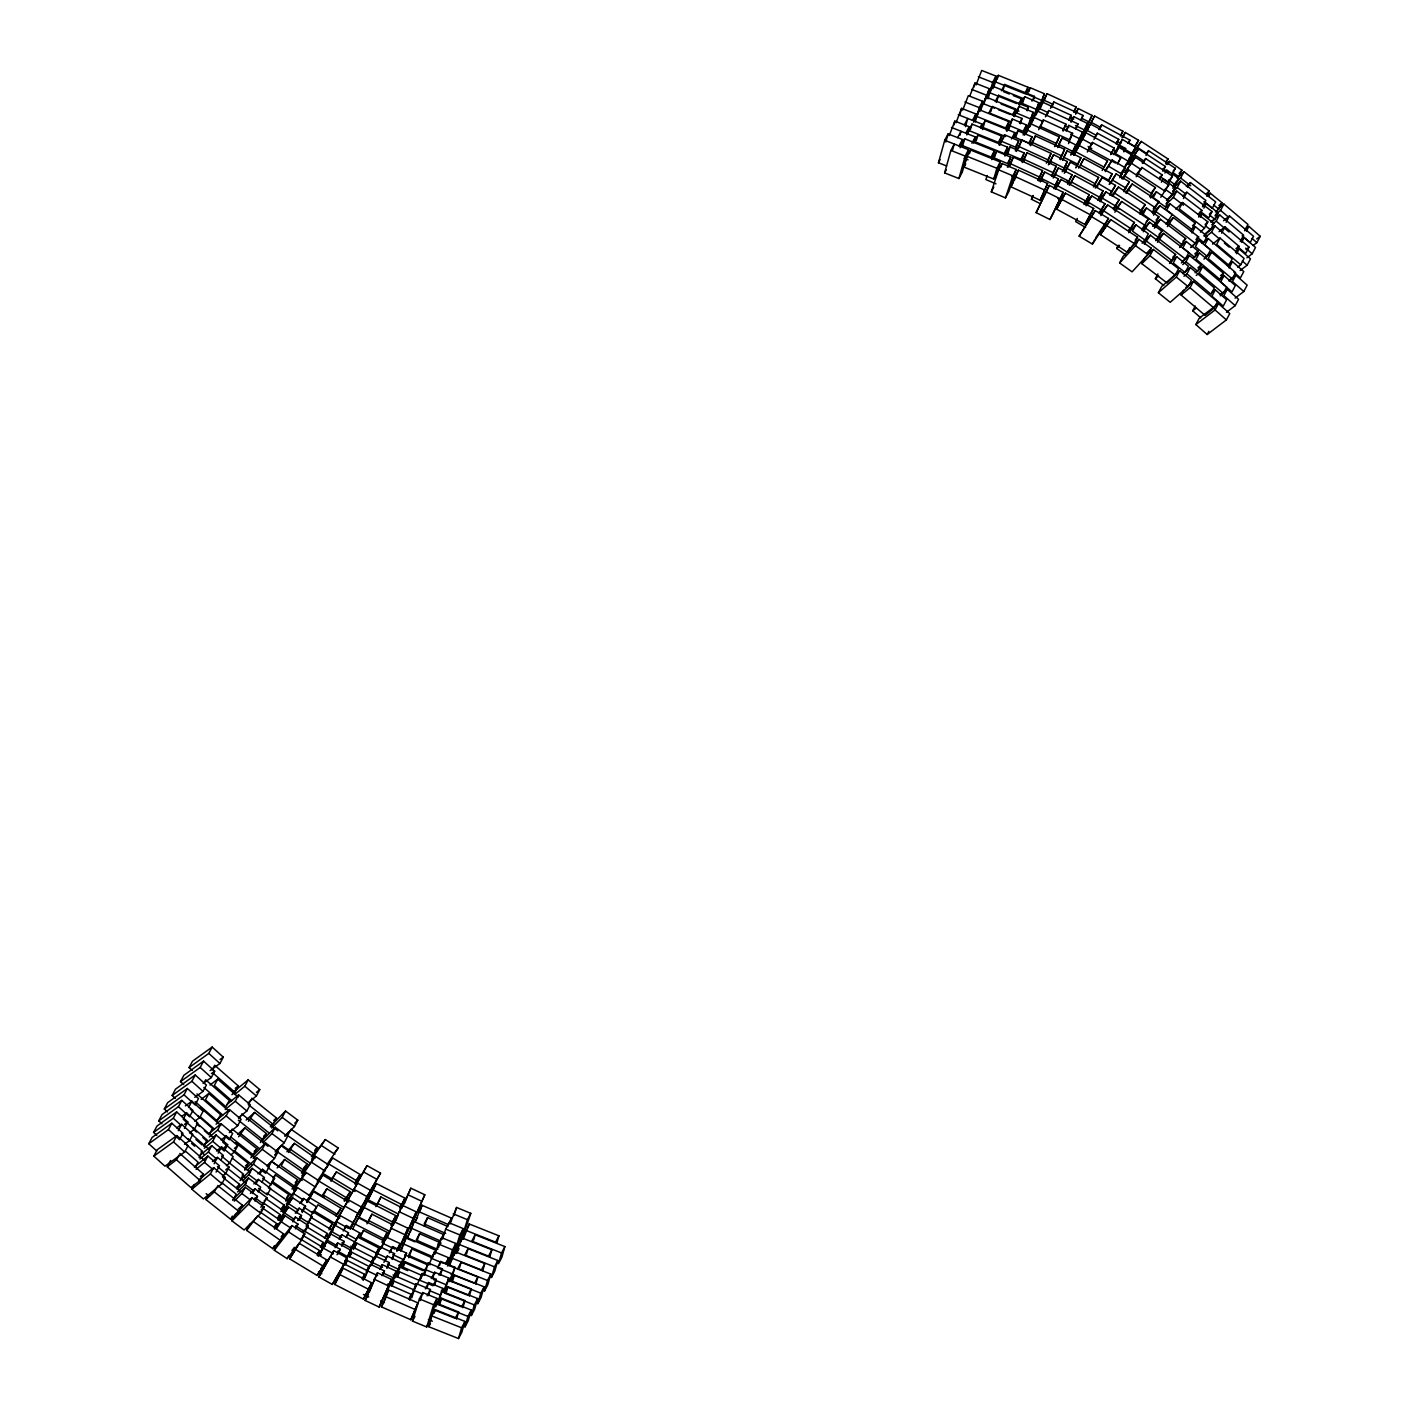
<?xml version="1.0" encoding="UTF-8"?>
<svg xmlns="http://www.w3.org/2000/svg" width="1409" height="1409" viewBox="0 0 1409 1409"><rect width="100%" height="100%" fill="white"/><g stroke="black" fill="none" stroke-linecap="round" stroke-linejoin="round"><path stroke-width="1.5" d="M946.637 165.963L938.464 162.757L944.734 140.266L948.098 133.925L963.774 140.037M945.809 142.098L948.098 133.925M949.208 135.651L954.844 121.121L970.519 127.25M953.717 125.207L954.844 121.121M955.954 122.865L961.59 108.352L975.891 113.97L973.601 122.16M959.881 114.481L961.59 108.352M944.734 140.266L968.547 149.706L962.277 172.197L958.913 178.538L944.611 172.902L950.899 150.428L954.245 144.088L952.537 150.217M962.682 110.166L968.318 95.653L982.619 101.289L979.766 111.505M969.938 95.513L975.01 83.043L989.312 88.679L986.459 98.894M959.864 135.37L961.008 131.284L957.644 137.624M973.866 87.129L975.01 83.043M976.067 84.98L981.703 70.45L996.004 76.086L993.151 86.301M965.464 126.669L967.754 118.497L964.39 124.837M960.11 147.734L962.4 139.561L959.036 145.902M966.856 134.929L969.145 126.757L965.781 133.098M958.913 178.538L965.183 156.064L968.547 149.706M975.257 121.931L979.255 107.63L982.619 101.289M983.658 103.192L989.312 88.679M973.584 143.049L975.292 136.92L951.48 127.479M988.079 98.771L992.64 82.426L996.004 76.086M980.911 128.201L982.038 124.115L958.243 114.693M428.759 1326.714L431.841 1315.953L435.205 1309.595L464.952 1321.431L461.87 1332.209L458.506 1338.55L428.759 1326.714L430.45 1323.544M434.183 1313.188L435.205 1309.595M449.647 1265.247L455.072 1251.72L484.819 1263.556L482.759 1270.742M440.013 1303.624L441.545 1298.235L471.293 1310.071L468.211 1320.832L464.864 1327.19L467.929 1316.429L471.293 1310.071M454.033 1255.313L455.072 1251.72M456.164 1253.253L462.099 1237.947L491.847 1249.783L489.786 1256.951M446.389 1292.123L447.921 1286.734L477.669 1298.57L474.604 1309.331L471.24 1315.689L474.322 1304.928L477.669 1298.57M461.078 1241.54L462.099 1237.947M463.262 1239.286L469.179 1223.963L498.927 1235.799L496.884 1242.985M452.324 1282.155L454.385 1274.986L484.132 1286.822L481.05 1297.583L477.686 1303.924L480.768 1293.163L484.132 1286.822M468.158 1227.556L469.179 1223.963M459.563 1267.677L461.095 1262.288L490.843 1274.123L487.778 1284.885L484.414 1291.243L487.496 1280.482L490.843 1274.123M466.555 1254.028L468.087 1248.656L497.835 1260.491L494.753 1271.253L491.406 1277.593L494.471 1266.832L497.835 1260.491M473.618 1240.149L475.15 1234.76L504.898 1246.595L501.833 1257.356L498.469 1263.714L501.534 1252.953L504.898 1246.595M456.551 1319.159L458.594 1311.973L434.8 1302.515M462.909 1307.728L464.952 1300.56L441.158 1291.084M469.32 1296.121L471.363 1288.953L447.569 1279.478M458.506 1338.55L461.588 1327.789L464.952 1321.431M475.819 1284.198L477.862 1277.03L448.115 1265.194M962.594 145.955L964.689 138.786L994.402 150.728L991.795 159.675M967.596 134.014L971.999 124.098L1001.711 136.039L999.104 144.986M970.431 129.469L971.999 124.098M974.288 121.421L979.22 109.708L1008.932 121.65L1006.308 130.597M977.652 115.08L979.22 109.708M964.02 167.107L967.173 156.364L970.537 150.023L1000.249 161.965L997.096 172.691L993.75 179.049L964.02 167.107L965.711 163.92M980.488 110.518L985.93 97.01L1015.66 108.951L1013.564 116.102M969.48 153.599L970.537 150.023M983.834 104.16L985.93 97.01M987.233 97.732L992.165 86.002L1021.877 97.943L1019.781 105.111M990.597 91.374L992.165 86.002M976.296 140.601L977.864 135.246L1007.576 147.188L1004.969 156.135M992.834 88.82L998.294 75.311L1028.024 87.252L1025.928 94.421M997.255 78.904L998.294 75.311M982.513 129.61L985.138 120.663L1014.85 132.605L1013.282 137.976M990.721 111.875L992.288 106.503L1022.001 118.444L1020.433 123.816M996.48 102.434L998.576 95.284L1028.288 107.225L1027.249 110.8M1003.173 89.824L1004.74 84.452L1034.47 96.393L1033.413 99.986M993.75 179.049L996.885 168.305L1000.249 161.965M409.72 1300.084L416.236 1283.634L430.45 1289.517L428.565 1295.575M411.815 1297.777L416.236 1283.634M417.522 1283.898L422.154 1273.507L436.367 1279.39L434.483 1285.448M420.252 1279.566L422.154 1273.507M422.929 1275.392L428.195 1262.992L442.408 1268.875L440.524 1274.934M424.408 1275.11L428.195 1262.992M429.164 1264.26L434.43 1251.861L448.643 1257.744L446.741 1263.803M412.467 1321.096L419.406 1298.887L422.77 1292.546L437.001 1298.429L430.044 1320.638L426.68 1326.979L412.467 1321.096L414.986 1316.341M432.528 1257.92L434.43 1251.861M420.252 1300.63L422.77 1292.546M435.117 1254.045L438.269 1243.953L443.518 1234.46L414.105 1221.585L406.99 1238.423L414.845 1241.857M438.481 1247.705L441.633 1237.613L455.847 1243.478L448.907 1265.687M426.768 1288.583L428.653 1282.525L442.884 1288.407L437.829 1304.558M442.514 1239.18L445.667 1229.088L451.532 1218.169L422.101 1205.294L415.003 1222.131L417.522 1217.358M447.78 1226.763L449.031 1222.73L463.262 1228.613L454.631 1253.992M432.739 1278.298L434.624 1272.239L448.855 1278.104L444.434 1292.247M450.035 1223.91L456.569 1207.46L470.782 1213.343L462.152 1238.722M454.033 1215.544L456.569 1207.46M439.502 1265.476L440.753 1261.442L454.984 1267.307L450.563 1281.433M426.68 1326.979L433.637 1304.769L437.001 1298.429M447.446 1265.986L452.5 1249.836L455.847 1243.478M435.733 1306.865L442.884 1288.407M453.575 1255.137L459.898 1234.953L463.262 1228.613M442.972 1292.529L448.855 1278.104M460.479 1241.893L467.418 1219.683L470.782 1213.343M449.101 1281.732L454.984 1267.307M987.216 175.544L985.877 179.559L995.987 183.857M994.578 157.174L996.586 151.168L1010.764 157.192L1007.417 167.213M999.844 145.145L1004.547 134.788L1018.725 140.812L1015.378 150.833M1003.208 138.786L1004.547 134.788M1006.942 131.319L1012.314 118.972L1026.492 124.996L1023.145 135M1008.967 128.976L1012.314 118.972M1014.339 116.63L1019.024 106.274L1033.202 112.297L1025.84 134.331M1017.016 112.28L1019.024 106.274M991.302 191.853L998.664 169.82L1002.028 163.479L1016.206 169.503L1008.844 191.536L1005.48 197.876L991.302 191.853L993.821 187.098M1000.689 167.477L1002.028 163.479M1022.705 102.716L1024.713 96.71L1038.891 102.734L1034.206 116.753M1007.365 154.955L1010.024 146.941L1024.202 152.965L1021.525 160.978M1028.852 91.708L1030.19 87.693L1044.368 93.716L1039.683 107.736M1015.907 136.814L1017.914 130.808L1032.075 136.832L1029.398 144.828M1024.484 134.665L1033.202 112.297M1005.48 197.876L1012.842 175.843L1016.206 169.503M1029.503 127.109L1038.891 102.734M1014.163 179.348L1015.502 175.35M1036.989 112.086L1044.368 93.716M400.438 1250.664L406.285 1237.331L435.698 1250.206L432.352 1256.564L402.921 1243.689M381.399 1306.865L388.514 1290.028L417.927 1302.902L410.812 1319.74L381.399 1306.865L383.917 1302.11M403.168 1246.067L406.285 1237.331M384.763 1300.525L388.514 1290.028M410.354 1232.065L414.105 1221.585M392.019 1286.329L393.886 1281.08L413.506 1289.675M420.234 1210.525L422.101 1205.294M397.532 1276.994L399.416 1271.763L419.019 1280.341M403.309 1266.955L405.176 1261.724L424.796 1270.302M408.786 1257.761L411.904 1249.026L431.524 1257.603M417.082 1240.66L419.583 1233.668L441.14 1243.108M424.373 1226.341L427.508 1217.605L447.111 1226.2M409.315 1299.574L411.199 1294.343L387.669 1284.039M410.812 1319.74L417.927 1302.902M438.903 1244.306L440.154 1240.818L410.741 1227.944M442.267 1237.965L443.518 1234.46M449.647 1223.417L451.532 1218.169M1008.615 166.931L1013.335 157.139L1042.554 170.542L1038.451 180.88M1009.918 165.751L1013.335 157.139M1016.417 151.468L1021.824 139.949L1051.044 153.37L1047.644 161.982M1018.425 148.561L1021.824 139.949M1024.642 134.982L1030.049 123.464L1059.269 136.884L1055.869 145.479M1025.963 133.802L1030.049 123.464M1030.014 125.736L1036.777 110.765L1065.997 124.186L1063.267 131.072M1032.691 121.104L1036.777 110.765M1035.914 115.115L1041.991 101.871L1071.21 115.291L1069.167 120.452M1038.592 110.483L1041.991 101.871M1040.177 108.616L1046.94 93.663L1076.159 107.066L1074.116 112.244M1044.21 100.55L1046.94 93.663M1010.94 186.816L1018.39 170.137L1047.609 183.54L1040.141 200.219L1010.94 186.816L1013.458 182.043M1014.304 180.458L1018.39 170.137M1022.229 162.563L1026.95 152.771L1056.169 166.192L1052.083 176.512M1024.22 159.657L1026.95 152.771M1030.613 145.691L1035.333 135.898L1064.552 149.301L1060.466 159.64M1032.603 142.785L1035.333 135.898M1038.644 129.681L1043.364 119.888L1072.584 133.309L1068.498 143.63M1039.965 128.501L1043.364 119.888M1046.728 115.661L1048.772 110.501L1077.991 123.904L1075.948 129.082M1051.801 107.172L1053.844 101.994L1083.063 115.415L1081.002 120.575M1037.817 180.334L1042.554 170.542M1046.323 163.162L1051.044 153.37M1054.548 146.659L1059.269 136.884M1040.141 200.219L1047.609 183.54M1051.449 175.984L1056.169 166.192M1059.832 159.094L1064.552 149.301M363.099 1280.394L370.514 1264.349L384.481 1270.936L382.861 1274.81M364.843 1277.928L370.514 1264.349M370.426 1266.268L375.41 1256.053L389.377 1262.623L386.929 1268.435M372.152 1263.803L375.41 1256.053M374.776 1259.223L380.571 1247.071L394.538 1253.64L392.107 1259.47M377.33 1254.82L380.571 1247.071M380.377 1249.202L386.172 1237.032L400.138 1243.619L396.898 1251.368M382.121 1246.736L386.172 1237.032M385.784 1239.656L394.009 1221.673L407.976 1228.261L399.064 1249.589M387.528 1237.19L394.009 1221.673M393.252 1225.196L402.287 1205.259L416.254 1211.846L403.978 1239.533L416.254 1211.846M395.806 1220.775L398.236 1214.963M399.857 1211.088L402.287 1205.259M401.812 1208.112L410.847 1188.192L424.813 1194.762L412.52 1222.448L424.813 1194.762M404.365 1203.709L410.847 1188.192M365.142 1300.454L377.436 1272.785L391.403 1279.354L379.109 1307.041L365.142 1300.454L368.506 1294.114M369.317 1292.176L377.436 1272.785M380.624 1268.523L382.244 1264.648L396.211 1271.217L390.54 1284.797M385.626 1259.928L387.264 1256.053L401.213 1262.623L394.731 1278.139M390.187 1252.407L392.618 1246.595L406.585 1253.165L400.913 1266.744M398.131 1250.118L407.976 1228.261M379.109 1307.041L391.403 1279.354M386.365 1293.092L396.211 1271.217M391.367 1284.497L401.213 1262.623M395.929 1276.977L406.585 1253.165M1040.071 203.565L1031.423 199.25L1033.22 195.464M1040.159 181.514L1044.633 172.021L1058.441 178.908L1053.985 188.401M1040.335 181.92L1042.114 178.133M1048.384 164.835L1053.527 154.691L1067.353 161.577L1062.879 171.07M1049.053 164.184L1053.527 154.691M1057.631 147.558L1062.087 138.064L1075.912 144.968L1071.456 154.462M1066.137 131.072L1068.815 125.366L1082.64 132.27L1072.813 153.158M1071.016 122.301L1073.693 116.595L1087.519 123.499L1074.327 150.745L1087.519 123.499M1075.543 114.235L1078.237 108.546L1092.063 115.432L1078.871 142.679L1092.063 115.432M1036.143 212.636L1049.335 185.407L1063.161 192.293L1053.316 213.182L1049.969 219.54L1036.143 212.636L1049.335 185.407M1053.175 178.027L1058.318 167.882L1072.143 174.786L1067.67 184.28M1053.844 177.375L1058.318 167.882M1062.615 160.362L1067.089 150.851L1080.914 157.755L1076.441 167.248M1056.838 183.117L1054.161 188.824L1057.525 182.483M1062.21 171.722L1067.353 161.577M1070.77 155.113L1075.912 144.968M1072.126 153.81L1082.64 132.27M1049.969 219.54L1063.161 192.293M1062.527 194.424L1058.952 202.033L1062.316 195.675M1075.754 167.9L1080.914 157.755M352.655 1229.053L358.485 1217.746L387.14 1232.399L382.226 1242.333M368.489 1222.149L358.943 1217.27L367.221 1200.996L395.876 1215.65L390.962 1225.583M367.221 1200.996L358.943 1217.27M377.594 1204.66L368.031 1199.781L376.309 1183.49L404.964 1198.161L400.05 1208.094M376.309 1183.49L368.031 1199.781M334.761 1284.462L343.039 1268.17L371.694 1282.842L366.78 1292.775L363.416 1299.116L334.761 1284.462L343.039 1268.17M345.663 1263.785L347.301 1260.474L368.313 1271.217M350.154 1255.578L351.792 1252.266L372.804 1263.01M354.311 1248.075L356.759 1243.108L377.788 1253.851M360.211 1237.032L363.487 1230.409L384.498 1241.153M366.956 1223.84L371.958 1214.171L392.97 1224.932M375.904 1206.65L380.906 1196.998L401.917 1207.742M376.802 1205.276L380.906 1196.998M362.994 1277.646L364.632 1274.335L343.62 1263.574M366.534 1271.394L368.982 1266.427L347.97 1255.683M366.234 1272.415L367.872 1269.104M372.064 1261.108L373.702 1257.797L350.771 1246.067M375.692 1254.644L378.968 1248.022L357.956 1237.261M382.138 1242.069L387.14 1232.399M399.962 1207.812L404.964 1198.161M363.416 1299.116L371.694 1282.842M167.477 1111.895L164.307 1109.006L167.653 1102.666L187.362 1088.488L198.493 1098.562L195.129 1104.92L183.998 1094.828L187.362 1088.488M161.912 1123.766L158.724 1120.877L162.088 1114.537L181.779 1100.341L192.927 1110.433L189.563 1116.791L178.415 1106.699L181.779 1100.341M175.35 1098.368L172.162 1095.48L175.526 1089.139L195.235 1074.961L206.366 1085.053L203.002 1091.394L194.794 1097.312M156.786 1135.302L153.599 1132.413L156.963 1126.073L176.653 1111.895L187.802 1121.987L184.438 1128.327M183.681 1084.525L180.493 1081.636L183.857 1075.296L203.548 1061.118L214.679 1071.192L211.315 1077.55L203.107 1083.451M156.734 1150.959L148.773 1143.756L152.137 1137.415L171.828 1123.22L182.959 1133.312L179.595 1139.67L168.464 1129.578L171.828 1123.22M192.276 1070.47L189.105 1067.582L192.469 1061.241L212.16 1047.063L223.291 1057.137L219.927 1063.496L210.082 1070.576M172.162 1095.48L191.871 1081.302L195.235 1074.961M153.599 1132.413L173.307 1118.235L176.653 1111.895M180.493 1081.636L200.184 1067.458L203.548 1061.118M153.828 1156.12L157.192 1149.762L176.882 1135.584L188.013 1145.676L184.667 1152.016L164.959 1166.194L153.828 1156.12L173.518 1141.924L176.882 1135.584M189.105 1067.582L208.796 1053.404L212.16 1047.063M188.559 1107.527L191.923 1101.186L203.072 1111.278L199.708 1117.619L194.777 1121.177M194.372 1129.313L197.736 1122.973L186.604 1112.881L183.24 1119.222L194.372 1129.313L189.458 1132.854M178.291 1130.652L181.638 1124.294L192.786 1134.386L189.422 1140.744L184.491 1144.284M203.97 1082.922L205.644 1079.752L229.28 1100.447L225.916 1106.787L203.865 1087.466M212.178 1070.03L214.696 1065.257L238.332 1085.952L234.986 1092.31L231.904 1094.652M179.806 1153.46L203.442 1174.155L200.078 1180.513L190.884 1187.54L167.248 1166.846L170.612 1160.488M229.28 1111.454L208.796 1093.525L205.432 1099.865L222.763 1115.047M238.191 1097.083L217.708 1079.153L214.344 1085.494L231.675 1100.676M167.248 1166.846L176.442 1159.801L178.961 1155.045M203.777 1146.38L207.141 1140.04L192.945 1127.623M199.039 1157.564L202.385 1151.223L188.207 1138.807M195.481 1166.881L198.017 1162.126L185.407 1151.083M217.69 1130.036L221.054 1123.678L232.644 1133.417L229.297 1139.758L217.69 1130.036L209.289 1136.957M212.689 1141.308L216.053 1134.967L227.659 1144.689L224.295 1151.047L212.689 1141.308L204.287 1148.229M216.053 1124.223L226.127 1115.91L229.491 1109.57L241.098 1119.31L237.734 1125.65L229.332 1132.572M199.955 1158.955L208.373 1152.034L211.72 1145.676L223.326 1155.415L220.808 1160.171M225.158 1109.552L235.25 1101.239L238.614 1094.899L250.221 1104.638L246.857 1110.979L238.456 1117.901M196.08 1169.311L204.481 1162.39L207.845 1156.049L219.434 1165.771L216.088 1172.129M234.722 1094.529L244.814 1086.216L248.16 1079.875L259.767 1089.597L256.403 1095.955L248.002 1102.877M198.581 1180.108L213.71 1167.656L225.299 1177.378L221.935 1183.736L203.442 1198.953L191.853 1189.231L194.372 1184.458M234.422 1151.963L237.786 1145.623L226.18 1135.883L222.833 1142.241L234.422 1151.963L231.058 1154.746M218.201 1153.214L221.548 1146.873L233.154 1156.595L229.79 1162.936L226.426 1165.719M230.53 1132.272L232.203 1129.102L257.019 1148.828L250.82 1157.722M214.115 1163.728L217.479 1157.388L229.086 1167.11L225.722 1173.45L222.358 1176.233M239.178 1118.658L240.869 1115.488M191.853 1189.231L210.346 1173.996L213.71 1167.656M250.855 1099.83L248.336 1104.603L273.135 1124.329L270.317 1126.865M217.673 1185.515L242.471 1205.241L239.107 1211.599L230.653 1219.243L205.855 1199.517L208.373 1194.762M238.632 1136.781L244.814 1127.887L267.957 1146.31M248.407 1121.317L254.589 1112.423L277.749 1130.846M205.855 1199.517L214.309 1191.873L216.827 1187.1M244.937 1169.681L248.301 1163.323L233.418 1151.488M237.099 1189.178L239.618 1184.405L224.736 1172.57M260.33 1142.523L266.512 1133.629L241.696 1113.903M232.82 1200.486L236.166 1194.145L221.301 1182.31M273.135 1124.329L276.499 1117.971L251.7 1098.245M253.409 1164.151L256.773 1157.811L269.013 1166.951L265.649 1173.292L253.409 1164.151L247.368 1170.227M242.788 1180.777L248.829 1174.701L252.193 1168.343L264.434 1177.501L261.915 1182.257M253.215 1158.427L262.268 1149.304L265.632 1142.963L277.872 1152.104L274.508 1158.445L266.97 1166.053M237.522 1191.996L245.078 1184.388L248.442 1178.047L260.683 1187.188L258.164 1191.961M262.902 1142.734L271.955 1133.611L275.319 1127.27L287.559 1136.411L284.213 1142.769L275.142 1151.893M234.317 1201.155L241.872 1193.546L245.219 1187.206L257.477 1196.347L254.941 1201.12M271.638 1128.028L282.187 1117.39L285.551 1111.032L297.792 1120.173L294.446 1126.531L285.375 1135.654M230.653 1219.243L232.326 1216.073M231.921 1220.863L235.268 1214.523L251.876 1197.791L264.117 1206.932L260.753 1213.272L244.162 1230.004L231.921 1220.863L248.512 1204.131L251.876 1197.791M259.996 1174.049L262.514 1169.294L274.755 1178.435L268.379 1187.84M255.857 1184.141L258.393 1179.386L270.634 1188.527L267.27 1194.885L258.516 1188.351M252.422 1193.529L254.941 1188.773L267.182 1197.914L260.806 1207.302M275.16 1154.781L281.007 1145.623L307.215 1163.922L301.385 1173.081M272.906 1179.685L275.424 1174.93L296.401 1189.566M257.407 1215.632L283.632 1233.932L280.268 1240.272L272.853 1248.709L246.628 1230.409L249.992 1224.069M305.542 1174.137L284.565 1159.501L281.201 1165.842L302.178 1180.478M288.51 1152.492L294.34 1143.333L315.317 1157.969M246.628 1230.409L256.579 1217.217M285.657 1201.067L289.021 1194.726L271.532 1182.521M280.919 1211.511L284.283 1205.153L266.812 1192.965M294.358 1186.114L297.722 1179.773L271.514 1161.474L268.15 1167.814L294.358 1186.114L291.892 1188.932M277.802 1219.472L280.338 1214.717L262.849 1202.511M274.368 1228.454L276.886 1223.681L259.397 1211.493M313.855 1153.865L317.219 1147.525L290.994 1129.225L287.63 1135.566L313.855 1153.865L311.371 1156.666M286.309 1203.955L297.458 1187.611L310.367 1196.012L307.003 1202.353M282.804 1212.515L292.667 1197.826L305.559 1206.245L302.195 1212.585M293.653 1190.464L306.105 1172.447L318.998 1180.848L309.152 1195.536M280.056 1220.124L288.616 1207.108L301.508 1215.509L298.99 1220.264M301.737 1176.004L315.493 1156.313L328.403 1164.732L317.236 1181.077M276.481 1228.754L285.041 1215.738L297.951 1224.139L295.414 1228.912M311.618 1159.255L325.373 1139.582L338.266 1147.983L327.117 1164.327M272.853 1248.709L274.526 1245.538M274.297 1250.259L277.661 1243.9L291.945 1225.566L304.837 1233.967L301.473 1240.307L287.189 1258.66L274.297 1250.259L288.581 1231.906L291.945 1225.566M301.033 1203.216L303.551 1198.46L316.444 1206.861L310.491 1216.548M296.63 1212.938L299.148 1208.165L312.058 1216.566L306.088 1226.253M292.861 1221.832L295.379 1217.077L308.289 1225.478L304.925 1231.836L295.714 1225.83M310.103 1197.914L313.45 1191.574L340.978 1208.2L337.614 1214.54L310.103 1197.914L306.968 1202.511M324.176 1197.263L313.168 1190.605L322.767 1175.071L350.277 1191.697L344.835 1201.102M332.119 1178.946L322.943 1173.415L332.542 1157.863L360.052 1174.49L354.61 1183.912M287.189 1258.66L288.88 1255.489M307.778 1223.805L311.142 1217.464L333.158 1230.761M289.673 1258.871L299.272 1243.337L326.782 1259.963L323.418 1266.304L317.184 1275.497L289.673 1258.871L299.272 1243.337M348.851 1202.053L326.835 1188.756L323.489 1195.096L343.655 1207.284M330.974 1181.253L336.416 1171.848L356.6 1184.036M329.037 1229.969L332.383 1223.628L312.217 1211.441M325.003 1238.352L327.522 1233.58L307.356 1221.392M320.882 1247.229L323.401 1242.474L303.217 1230.286M317.219 1255.419L319.737 1250.664L301.385 1239.585M335.976 1221.392L333.44 1226.147L348.446 1199.852L361.937 1207.372L350.119 1228.225M329.266 1234.513L340.027 1215.474L353.518 1222.977L350.154 1229.335M320.935 1251.122L330.639 1233.897L344.131 1241.399L341.612 1246.172M325.285 1242.474L334.99 1225.249L348.499 1232.769L345.98 1237.525M346.755 1202.159L357.534 1183.12L371.025 1190.623L356.037 1216.918L359.401 1210.578M319.121 1255.401L326.712 1241.805L340.203 1249.307L337.684 1254.08M356.283 1184.67L367.045 1165.63L380.536 1173.151L365.547 1199.446L368.911 1193.088M317.184 1275.497L319.702 1270.742M318.821 1276.924L333.81 1250.646L347.318 1258.149L343.955 1264.507L332.33 1284.444L318.821 1276.924L333.81 1250.646M339.234 1239.462L341.753 1234.707L355.244 1242.21L347.653 1255.824M343.884 1230.286L346.42 1225.531L359.911 1233.051L353.377 1244.834M335.113 1247.687L337.632 1242.914L351.14 1250.435L344.606 1262.217M358.485 1217.746L355.121 1224.086L383.776 1238.758M332.33 1284.444L347.318 1258.149M344.765 1265.229L347.301 1260.474M349.273 1257.022L351.792 1252.266M371.958 1214.171L368.594 1220.529L389.606 1231.272M353.412 1249.448L356.759 1243.108M363.487 1230.409L360.123 1236.75L381.135 1247.511M938.464 162.757L940.138 159.569M944.611 172.902L946.302 169.732M972.527 120.329L975.891 113.97M964.689 138.786L961.325 145.145L991.055 157.086L994.402 150.728M362.113 1279.09L364.632 1274.335M366.463 1271.2L368.982 1266.427M371.183 1262.552L373.702 1257.797M375.604 1254.362L378.968 1248.022M395.876 1215.65L392.512 1221.99L363.857 1207.337M971.946 143.26L975.292 136.92M980.365 127.286L982.038 124.115M992.288 106.503L988.924 112.843L1010.729 121.597M985.138 120.663L981.774 127.021L1005.55 136.567M995.212 101.624L998.576 95.284M977.864 135.246L974.5 141.587L1004.212 153.528L1007.576 147.188M1001.394 90.81L1004.74 84.452M379.726 1269.403L382.244 1264.648M383.9 1262.394L387.264 1256.053M389.271 1252.936L392.618 1246.595M381.962 1275.691L384.481 1270.936M386.859 1267.378L389.377 1262.623M392.019 1258.396L394.538 1253.64M396.792 1249.959L400.138 1243.619M406.99 1238.423L409.508 1233.668M400.861 1250.998L402.551 1247.81M391.367 1285.836L393.886 1281.08M427.508 1217.605L424.144 1223.963L445.702 1233.403M396.898 1276.519L399.416 1271.763M419.583 1233.668L416.219 1240.026L437.794 1249.466M405.176 1261.724L401.829 1268.065L407.712 1270.636M411.904 1249.026L408.54 1255.366L430.115 1264.806M1008.932 121.65L1005.568 127.99L975.856 116.049M1012.296 115.291L1015.66 108.951M1001.711 136.039L998.365 142.379L968.635 130.438M1018.513 104.301L1021.877 97.943M1028.024 87.252L1024.66 93.61L994.93 81.669M1024.713 96.71L1021.349 103.051L1035.527 109.074M996.586 151.168L993.222 157.526L1007.4 163.55L1010.764 157.192M1030.19 87.693L1026.844 94.051L1041.004 100.074M1019.482 123.199L1022.001 118.444M1011.486 138.963L1014.85 132.605M1026.615 110.395L1028.288 107.225M1031.952 101.166L1034.47 96.393M1017.914 130.808L1014.55 137.149L1028.729 143.172L1032.075 136.832M1010.024 146.941L1006.678 153.299L1020.838 159.323L1024.202 152.965M1026.492 124.996L1023.128 131.336L1008.95 125.313M1018.725 140.812L1015.361 147.152L1001.183 141.129M408.68 1299.098L411.199 1294.343M1030.173 125.859L1031.846 122.689M414.105 1290.01L416.624 1285.237L393.093 1274.951M419.741 1280.358L422.26 1275.603L398.729 1265.3M1045.425 116.841L1048.772 110.501M425.307 1288.865L428.653 1282.525M1050.48 108.352L1053.844 101.994M431.277 1278.579L434.624 1272.239M440.753 1261.442L437.406 1267.783L451.62 1273.648M427.086 1295.857L430.45 1289.517M436.367 1279.39L433.003 1285.73L418.79 1279.865M439.044 1275.215L442.408 1268.875M445.279 1264.084L448.643 1257.744M456.498 1253.464L459.017 1248.709M441.545 1298.235L438.181 1304.575L467.929 1316.429M475.15 1234.76L471.786 1241.118L501.534 1252.953M447.921 1286.734L444.557 1293.092L474.322 1304.928M454.385 1274.986L451.021 1281.327L480.768 1293.163M461.095 1262.288L457.731 1268.628L487.496 1280.482M468.087 1248.656L464.723 1254.996L494.471 1266.832M1062.633 130.526L1065.997 124.186M1068.691 120.047L1071.21 115.291M1073.64 111.839L1076.159 107.066M1062.087 138.064L1058.74 144.405L1072.566 151.309M1066.296 130.139L1068.815 125.366M1044.633 172.021L1041.269 178.362L1055.094 185.266L1058.441 178.908M1071.175 121.368L1073.693 116.595M1075.719 113.301L1078.237 108.546M1031.423 199.25L1033.114 196.08M1072.584 133.309L1069.22 139.65L1040.001 126.246M1075.472 128.677L1077.991 123.904M1080.527 120.17L1083.063 115.415M1067.089 150.851L1063.725 157.209L1077.55 164.096M458.594 1311.973L455.248 1318.331L433.426 1309.648M498.927 1235.799L495.563 1242.157L465.815 1230.321M464.952 1300.56L461.606 1306.9L439.784 1298.235M491.847 1249.783L488.483 1256.124L458.735 1244.288M471.363 1288.953L468.017 1295.294L446.195 1286.611M477.862 1277.03L474.516 1283.37L450.704 1273.912M484.819 1263.556L481.455 1269.914L451.708 1258.061M1064.411 169.027L1066.085 165.857M1060.995 179.436L1057.631 185.794L1085.952 201.1L1089.316 194.759L1060.995 179.436L1055.64 189.141M1077.18 148.826L1080.544 142.468M1085.089 133.714L1081.742 140.072L1090.443 124.01L1118.764 139.332L1116.245 144.088M1089.245 125.665L1085.899 132.023L1094.599 115.978L1122.92 131.284L1120.402 136.039M1094.599 115.978L1091.235 122.319L1100.676 127.426M1066.912 168.446L1070.276 162.105L1098.597 177.411L1095.233 183.751L1066.912 168.446L1064.253 173.289M1075.807 151.82L1079.171 145.462L1107.492 160.785L1104.128 167.125L1075.807 151.82L1074.028 155.043M1110.856 154.426L1114.22 148.086L1085.899 132.763L1082.535 139.121L1091.975 144.229M1090.443 124.01L1087.079 130.368L1096.519 135.458M1072.143 174.786L1068.779 181.127L1054.954 174.24M1056.644 209.184L1065.345 193.139L1093.666 208.444L1084.948 224.507L1056.644 209.184L1059.991 202.843M1065.345 193.139L1061.981 199.479L1090.302 214.802M1088.593 149.231L1090.267 146.06M1099.689 197.26L1103.053 190.919L1074.732 175.614L1071.368 181.955L1099.689 197.26L1097.91 200.501M1083.856 158.565L1080.492 164.906L1108.813 180.229L1112.177 173.871L1083.856 158.565L1078.713 168.147M1117.425 164.096L1120.789 157.755L1092.468 142.45L1089.104 148.79L1115.541 163.074M1093.93 139.526L1097.294 133.168L1125.615 148.491L1123.942 151.661L1125.615 148.491M1101.627 124.837L1099.09 129.593L1101.627 124.837L1129.93 140.143L1128.257 143.313M1077.321 218.413L1075.648 221.583L1085.599 227.501M1086.075 205.784L1091.746 195.921L1105.008 203.812L1099.337 213.675M1122.832 137.219L1125.351 132.446L1138.613 140.336L1135.249 146.695L1128.627 142.749M1096.554 187.379L1102.225 177.534L1115.488 185.424L1109.816 195.27M1132.308 153.687L1135.654 147.329L1122.392 139.438L1119.028 145.796L1132.308 153.687L1128.82 158.953M1105.308 171.616L1112.141 160.01L1125.404 167.9L1119.732 177.745M1128.768 161.542L1132.131 155.201L1118.852 147.311L1115.505 153.651L1128.768 161.542L1120.666 173.835M1084.948 224.507L1093.666 208.444M1079.135 236.184L1095.251 210.54L1108.513 218.43L1105.149 224.771L1092.415 244.074L1079.135 236.184L1095.251 210.54M1100.2 201.769L1105.871 191.906L1119.151 199.796L1113.462 209.659M1110.451 183.734L1116.122 173.888L1129.384 181.779L1123.713 191.624M1131.814 154.937L1141.237 141.411L1168.061 158.988L1165.542 163.743M1100.816 215.612L1107.633 204.886L1134.439 222.463L1128.785 231.728M1130.969 156.522L1141.237 141.411M1112.775 196.291L1118.429 187.01L1145.235 204.604L1139.582 213.869M1138.595 148.931L1128.327 164.043L1138.595 148.931L1165.402 166.509L1162.883 171.282M1122.938 179.207L1128.609 169.943L1155.415 187.52L1149.744 196.802M1135.319 157.244L1125.051 172.374L1135.319 157.244L1162.143 174.822L1159.607 179.595M1092.415 244.074L1094.934 239.319M1100.447 234.687L1110.715 219.575L1137.521 237.152L1134.157 243.51L1127.253 252.281L1100.447 234.687L1110.715 219.575M1114.854 212.248L1121.67 201.505L1148.476 219.082L1141.66 229.826M1146.028 155.483L1148.546 150.728L1175.37 168.305L1172.006 174.663M1126.531 193.244L1132.202 183.98L1159.008 201.557L1152.192 212.283M1143.122 163.356L1145.64 158.583L1172.447 176.16L1169.1 182.518L1160.153 176.653M1136.253 176.741L1141.924 167.477L1168.73 185.055L1160.769 197.242M1125.597 254.818L1116.685 248.46L1118.359 245.289M1144.989 240.076L1148.353 233.735L1135.883 224.824L1132.519 231.182L1144.989 240.076L1142.118 243.229M1167.797 164.536L1169.488 161.366L1181.957 170.26L1178.593 176.601L1173.257 172.796M1155.539 223.203L1158.902 216.863L1146.433 207.951L1143.069 214.309L1155.539 223.203L1152.668 226.356M1164.908 173.043L1166.599 169.873L1179.069 178.784L1172.816 188.278M1156.384 191.73L1153.02 198.07L1165.507 206.982L1168.854 200.624L1156.384 191.73L1150.625 198.017M1161.421 182.201L1163.112 179.031L1175.582 187.943L1172.218 194.283L1166.458 200.571M1119.627 262.955L1122.973 256.597L1138.824 239.319L1151.294 248.213L1147.93 254.571L1132.096 271.849L1119.627 262.955L1135.46 245.659L1138.824 239.319M1127.253 252.281L1129.771 247.508M1143.28 231.763L1149.515 222.27L1161.985 231.182L1155.75 240.675M1153.584 215.172L1159.818 205.679L1172.288 214.573L1166.053 224.066M1144.302 244.144L1150.378 235.18L1175.617 254.483L1169.54 263.465M1173.82 184.614L1180.619 178.045L1183.983 171.704L1209.221 191.008L1206.703 195.781M1154.376 228.205L1160.452 219.24L1185.691 238.544L1179.615 247.526M1173.186 191.43L1177.255 187.503L1180.619 181.145L1205.857 200.465L1202.493 206.806M1170.016 203.794L1166.652 210.135L1191.891 229.456L1195.255 223.115L1170.016 203.794L1164.574 209.043M1166.582 204.006L1173.38 197.436L1176.744 191.096L1201.983 210.417L1198.619 216.757M1141.801 263.642L1145.165 257.301L1153.319 249.411L1178.558 268.732L1175.194 275.072L1167.039 282.962L1141.801 263.642L1149.955 255.751L1153.319 249.411M1157.458 242.313L1163.535 233.348L1188.773 252.651L1185.409 259.009L1181.341 262.955M1187.893 187.327L1190.429 182.554L1215.668 201.874L1212.304 208.233L1203.885 201.786M1167.321 226.585L1173.398 217.62L1198.636 236.923L1195.272 243.281L1191.204 247.227M1183.472 198.563L1186.836 192.223L1212.075 211.544L1208.728 217.884L1200.309 211.456M1204.466 228.188L1207.83 221.847L1182.591 202.526L1179.227 208.867L1204.466 228.188L1200.398 232.133M1163.799 285.534L1155.362 278.718L1157.899 273.945M1176.656 256.667L1173.292 263.007L1185.092 272.571L1188.456 266.213L1176.656 256.667L1170.139 262.373M1208.587 196.362L1210.261 193.192L1222.061 202.737L1218.697 209.096L1215.439 211.949M1158.374 292.755L1161.738 286.397L1179.668 270.704L1191.468 280.25L1188.104 286.608L1170.192 302.301L1158.374 292.755L1176.304 277.045L1179.668 270.704M1186.219 241.467L1182.873 247.808L1194.673 257.371L1198.037 251.031L1186.219 241.467L1179.703 247.174M1203.867 208.145L1206.386 203.389L1218.204 212.935L1214.84 219.293L1211.581 222.146M1191.996 233.013L1195.36 226.655L1207.161 236.219L1203.814 242.559L1197.069 237.099M1200.398 217.145L1202.088 213.957L1213.889 223.52L1210.525 229.861L1204.008 235.585M1185.991 261.757L1189.355 255.399L1201.155 264.962L1197.791 271.303L1185.991 261.757L1182.732 264.61M1207.178 256.279L1210.542 249.921L1198.742 240.375L1195.378 246.716L1207.178 256.279L1203.92 259.133M1204.255 236.289L1205.928 233.119L1214.893 225.863L1238.934 246.223L1235.57 252.581M1186.942 273.874L1190.306 267.516L1214.347 287.894L1211 294.234L1186.942 273.874L1183.965 276.287M1216.073 214.027L1220.546 210.399L1223.91 204.058L1247.969 224.418L1244.605 230.759M1199.411 252.898L1196.047 259.238L1220.106 279.598L1223.47 273.258L1199.411 252.898L1193.458 257.724M1211.74 224.771L1216.214 221.16L1219.578 214.802L1243.636 235.18L1240.272 241.52M1208.165 238.561L1204.801 244.902L1228.859 265.262L1232.223 258.921L1208.165 238.561L1202.194 243.387M1205.558 237.047L1211.529 232.203L1214.893 225.863M1185.92 287.454L1193.37 281.413L1217.429 301.773L1214.065 308.131L1205.118 315.369L1181.077 295.009L1183.595 290.254M1181.077 295.009L1190.024 287.753L1193.37 281.413M1196.241 275.459L1199.218 273.047L1202.582 266.706L1226.64 287.066L1223.276 293.407L1220.3 295.837M1226.112 222.27L1229.476 215.929L1253.534 236.289L1250.17 242.63L1242.157 235.849M1232.241 278.912L1235.605 272.553L1211.546 252.193L1208.182 258.534L1232.241 278.912L1229.264 281.324M1221.621 233.154L1224.985 226.796L1249.043 247.174L1245.679 253.514L1237.666 246.734M1240.73 264.786L1244.077 258.428L1220.035 238.068L1216.671 244.409L1240.73 264.786L1237.736 267.199M1200.803 317.888L1192.719 310.79L1195.237 306.017M1195.854 324.563L1199.218 318.223L1218.433 303.604L1229.758 313.555L1226.394 319.896L1207.178 334.514L1195.854 324.563L1215.069 309.962L1218.433 303.604M1215.298 289.831L1211.934 296.172L1223.259 306.123L1226.623 299.765L1215.298 289.831L1211.793 292.473M1246.384 231.111L1248.902 226.356L1260.227 236.307L1256.863 242.647L1253.376 245.307M1224.016 275.6L1220.652 281.959L1231.994 291.892L1235.341 285.551L1224.016 275.6L1218.785 279.581M1241.664 242.278L1244.182 237.522L1255.507 247.473L1252.161 253.814L1246.912 257.794M1229.088 267.957L1232.435 261.616L1243.777 271.567L1240.413 277.908L1233.932 272.236M1236.644 253.69L1239.163 248.917L1250.487 258.869L1247.124 265.209L1240.149 270.528M1235.2 305.63L1238.564 299.272L1227.239 289.321L1223.875 295.679L1235.2 305.63L1226.464 312.27M1243.795 291.504L1247.159 285.146L1235.834 275.213L1232.47 281.553L1243.795 291.504L1235.059 298.144M1207.178 334.514L1208.852 331.344M1073.817 155.166L1085.899 132.763M1064.922 171.792L1070.276 162.105M1094.617 138.029L1097.294 133.168M1087.325 152.031L1092.468 142.45M1069.378 185.319L1074.732 175.614M1116.985 142.556L1118.764 139.332M1121.141 134.507L1122.92 131.284M1110.644 154.55L1114.22 148.086M1102.137 170.471L1107.492 160.785M1093.454 186.992L1098.597 177.411M1083.961 204.464L1089.316 194.759M1128.151 143.383L1129.93 140.143M1118.112 162.599L1120.789 157.755M1098.597 199.004L1103.053 190.919M1108.601 180.352L1112.177 173.871M356.459 1183.754L367.045 1165.63M346.949 1201.243L357.534 1183.12M337.861 1217.992L348.446 1199.852M331.555 1229.969L340.027 1215.474M326.536 1239.761L334.99 1225.249M322.185 1248.392L330.639 1233.897M318.258 1256.3L326.712 1241.805M343.232 1230.973L346.42 1225.531M339.639 1238.335L341.753 1234.707M335.518 1246.542L337.632 1242.914M326.87 1261.953L328.984 1258.325M369.968 1191.274L380.536 1173.151M361.514 1206.949L371.025 1190.623M351.369 1225.513L361.937 1207.372M350.348 1228.419L353.518 1222.977M346.385 1236.398L348.499 1232.769M342.017 1245.028L344.131 1241.399M337.033 1254.75L340.203 1249.307M352.514 1245.75L359.911 1233.051M348.904 1253.094L355.244 1242.21M344.782 1261.319L351.14 1250.435M1121.881 137.712L1125.351 132.446M1117.76 146.466L1122.392 139.438M1113.251 154.567L1117.883 147.54M1114.22 154.321L1118.852 147.311M1105.184 170.524L1112.141 160.01M1095.286 188.066L1102.225 177.534M1086.128 203.178L1089.597 197.912M1085.952 204.71L1091.746 195.921M1109.165 184.42L1116.122 173.888M1135.143 145.603L1138.613 140.336M1100.024 199.532L1103.494 194.266M1100.094 200.694L1105.871 191.906M1131.022 154.356L1135.654 147.329M1125.175 165.734L1132.131 155.201M1120.771 174.91L1125.404 167.9M1109.711 194.195L1115.488 185.424M1099.214 212.6L1105.008 203.812M1123.589 190.55L1129.384 181.779M1113.357 208.585L1119.151 199.796M1095.762 237.734L1108.513 218.43M328.385 1163.993L332.542 1157.863M317.571 1182.732L322.767 1175.071M308.254 1199.235L313.45 1191.574M331.221 1179.509L336.416 1171.848M321.639 1196.417L326.835 1188.756M355.896 1180.619L360.052 1174.49M344.043 1200.873L350.277 1191.697M335.765 1215.861L340.978 1208.2M329.266 1228.225L332.383 1223.628M324.405 1238.176L327.522 1233.58M320.283 1247.071L323.401 1242.474M317.641 1253.728L319.737 1250.664M320.548 1269.157L326.782 1259.963M312.393 1156.243L325.373 1139.582M302.512 1172.993L315.493 1156.313M293.107 1189.126L306.105 1172.447M287.066 1200.944L297.458 1187.611M282.276 1211.176L292.667 1197.826M278.225 1220.441L288.616 1207.108M274.649 1229.088L285.041 1215.738M334.373 1152.985L338.266 1147.983M323.207 1171.39L328.403 1164.732M299.659 1203.462L303.551 1198.46M316.409 1184.176L318.998 1180.848M295.256 1213.167L299.148 1208.165M306.457 1201.014L310.367 1196.012M292.79 1220.405L295.379 1217.077M301.667 1211.247L305.559 1206.245M297.616 1220.511L301.508 1215.509M295.344 1227.486L297.951 1224.139M309.452 1219.912L312.058 1216.566M303.094 1232.153L308.289 1225.478M291.857 1250.646L294.446 1247.3M300.945 1238.969L304.837 1233.967M1121.687 178.714L1128.609 169.943M1111.525 195.781L1118.429 187.01M1146.257 153.651L1148.546 150.728M1100.728 213.657L1107.633 204.886M1142.188 162.968L1145.64 158.583M1136.165 174.786L1141.924 167.477M1125.28 192.751L1132.202 183.98M1114.748 210.276L1121.67 201.505M1165.754 161.912L1168.061 158.988M1163.112 169.432L1165.402 166.509M1159.836 177.745L1162.143 174.822M1151.963 191.906L1155.415 187.52M1141.783 208.99L1145.235 204.604M1173.063 171.229L1175.37 168.305M1132.149 225.387L1134.439 222.463M1168.994 180.546L1172.447 176.16M1164.133 190.902L1168.73 185.055M1153.249 208.867L1159.008 201.557M1146.169 222.006L1148.476 219.082M1135.214 240.076L1137.521 237.152M284.812 1136.235L288.528 1132.026M276.058 1151.241L281.007 1145.623M267.798 1165.683L270.281 1162.883M286.925 1151.752L294.34 1143.333M277.15 1167.92L284.565 1159.501M272.959 1177.748L275.424 1174.93M314.735 1150.325L317.219 1147.525M303.516 1168.149L307.215 1163.922M295.256 1182.574L297.722 1179.773M286.538 1197.527L289.021 1194.726M280.567 1209.38L284.283 1205.153M277.855 1217.517L280.338 1214.717M274.403 1226.499L276.886 1223.681M281.166 1236.75L283.632 1233.932M1166.599 164.501L1169.488 161.366M1140.674 214.238L1146.433 207.951M1179.086 173.413L1181.957 170.26M1128.662 230.019L1131.55 226.884M1128.679 232.696L1135.883 224.824M1176.18 181.92L1179.069 178.784M1116.685 248.46L1119.556 245.325M1172.711 191.078L1175.582 187.943M1152.615 213.534L1159.818 205.679M1165.983 203.777L1168.854 200.624M1142.312 230.143L1149.515 222.27M1156.014 220.015L1158.902 216.863M1159.114 234.317L1161.985 231.182M1146.979 252.933L1151.294 248.213M271.972 1124.717L285.551 1111.032M261.739 1140.955L275.319 1127.27M252.052 1156.648L265.632 1142.963M244.69 1169.963L256.773 1157.811M294.78 1123.22L297.792 1120.173M252.193 1168.343L240.111 1180.513L243.563 1174.225L228.681 1162.39M237.874 1188.685L248.442 1178.047M274.861 1155.151L277.872 1152.104M257.988 1173.856L262.514 1169.294M233.154 1199.376L245.219 1187.206M253.849 1183.947L258.393 1179.386M250.415 1193.335L254.941 1188.773M254.448 1199.394L257.477 1196.347M264.17 1200.961L267.182 1197.914M261.105 1209.979L264.117 1206.932M1177.184 178.274L1183.983 171.704M1173.82 187.714L1180.619 181.145M1168.572 198.986L1176.744 191.096M1186.343 186.499L1190.429 182.554M1182.767 196.168L1186.836 192.223M1153.654 225.81L1160.452 219.24M1175.793 209.096L1182.591 202.526M1143.58 241.749L1150.378 235.18M1166.599 224.19L1173.398 217.62M1156.736 239.917L1163.535 233.348M1206.509 193.649L1209.221 191.008M1197.897 214.362L1201.983 210.417M1192.542 225.739L1195.255 223.115M1209.362 214.168L1212.075 211.544M1182.979 241.186L1185.691 238.544M1205.118 224.471L1207.83 221.847M1172.887 257.125L1175.617 254.483M1195.924 239.565L1198.636 236.923M246.135 1120.067L254.589 1112.423M237.751 1134.263L244.814 1127.887M273.681 1120.525L276.499 1117.971M263.677 1136.182L266.512 1133.629M254.184 1151.382L257.019 1148.828M245.483 1165.877L248.301 1163.323M236.8 1186.959L239.618 1184.405M238.244 1209.081L242.471 1205.241M1207.002 196.045L1210.261 193.192M1203.127 206.242L1206.386 203.389M1198.83 216.81L1202.088 213.957M1218.803 205.608L1222.061 202.737M1190.482 230.935L1195.36 226.655M1214.945 215.788L1218.204 212.935M1155.362 278.718L1158.621 275.865M1190.587 247.508L1198.742 240.375M1182.838 261.123L1189.355 255.399M1194.779 253.884L1198.037 251.031M1197.897 267.816L1201.155 264.962M233.031 1092.327L248.16 1079.875M226.849 1104.586L238.614 1094.899M216.053 1120.648L229.491 1109.57M256.403 1092.38L259.767 1089.597M209.289 1133.382L221.054 1123.678M204.287 1144.654L216.053 1134.967M199.955 1155.38L211.72 1145.676M221.143 1140.04L226.18 1135.883M194.389 1167.128L207.845 1156.049M216.51 1151.012L221.548 1146.873M224.295 1147.454L227.659 1144.689M212.442 1161.527L217.479 1157.388M234.422 1148.388L237.786 1145.623M225.722 1169.875L229.086 1167.11M1217.94 208.884L1223.91 204.058M1210.63 222.058L1219.578 214.802M1223.505 220.755L1229.476 215.929M1219.032 231.64L1224.985 226.796M1212.568 244.109L1220.035 238.068M1182.838 273.575L1190.306 267.516M1205.576 257.019L1211.546 252.193M1195.131 272.747L1202.582 266.706M1235.957 248.636L1238.934 246.223M1246.067 249.587L1249.043 247.174M1220.493 275.671L1223.47 273.258M210.047 1085.018L217.708 1079.153M201.135 1099.372L208.796 1093.525M235.268 1088.312L238.332 1085.952M200.377 1176.497L203.442 1174.155M1245.415 229.015L1248.902 226.356M1240.695 240.182L1244.182 237.522M1235.675 251.577L1239.163 248.917M1256.74 238.949L1260.227 236.307M1227.204 265.596L1232.435 261.616M1228.842 280.514L1235.834 275.213M1192.719 310.79L1196.206 308.131M1220.247 294.64L1227.239 289.321M220.015 1059.515L223.291 1057.137M211.403 1073.57L214.679 1071.192M164.307 1109.006L183.998 1094.828M158.724 1120.877L178.415 1106.699M185.372 1105.906L191.923 1101.186M181.673 1116.421L186.604 1112.881M148.773 1143.756L168.464 1129.578M176.724 1127.852L181.638 1124.294M184.509 1124.347L187.802 1121.987M978.339 76.791L992.64 82.426M971.646 89.383L985.948 95.019M964.954 101.994L979.255 107.63M950.899 150.428L965.183 156.064M431.841 1315.953L461.588 1327.789M428.371 1319.617L432.334 1321.202M1003.367 91.603L1009.32 93.998M1013.282 95.583L1023.181 99.563M988.801 92.36L1016.541 103.509M1001.165 104.019L1018.989 111.188M982.584 103.35L994.472 108.123M998.435 109.726L1010.323 114.499M967.173 156.364L996.885 168.305M964.126 158.266L968.089 159.851M453.205 1213.818L467.418 1219.683M445.667 1229.088L459.898 1234.953M438.269 1243.953L452.5 1249.836M431.066 1258.219L443.254 1263.239M424.831 1269.35L434.994 1273.542M433.303 1279.425L445.491 1284.462M429.358 1290.556L439.52 1294.748M412.872 1289.992L423.035 1294.184M419.406 1298.887L433.637 1304.769M1015.678 112.614L1029.838 118.638M998.664 169.82L1012.842 175.843M418.755 1211.634L448.168 1224.509M404.665 1254.803L428.195 1265.106M401.301 1261.143L422.876 1270.583M385.15 1296.386L414.563 1309.26M380.553 1300.859L384.481 1302.585M1043.576 100.004L1053.316 104.477M1069.959 117.282L1073.852 119.078M1038.627 108.229L1048.366 112.685M1064.887 125.788L1068.797 127.585M1033.413 117.123L1043.153 121.597M1026.703 129.822L1055.905 143.225M1055.394 145.514L1059.286 147.293M1031.969 142.239L1061.188 155.642M1018.478 146.307L1047.68 159.71M1047.363 161.507L1051.255 163.303M1023.586 159.129L1052.805 172.532M1020.222 159.323L1024.114 161.102M1009.971 163.479L1039.19 176.9M1038.979 178.397L1042.871 180.176M1015.026 176.477L1044.245 189.898M1011.732 176.495L1015.625 178.291M407.483 1194.533L421.45 1201.12M398.941 1211.617L412.89 1218.186M390.663 1228.014L404.63 1234.601M382.825 1243.39L395.031 1249.149M392.759 1254.574L403.221 1259.505M377.207 1253.411L385.943 1257.515M387.387 1264.049L397.866 1268.981M372.046 1262.394L382.526 1267.325M382.385 1272.644L392.847 1277.576M367.168 1270.707L377.63 1275.638M374.072 1279.125L388.039 1285.713M363.469 1294.501L368.7 1296.967M1081.777 118.338L1088.699 121.79M1075.507 125.542L1084.155 129.839M1070.646 134.313L1079.276 138.61M1050.163 161.031L1063.989 167.935M1045.971 191.747L1059.797 198.651M372.945 1189.848L401.6 1204.501M377.542 1203.339L398.553 1214.1M339.675 1274.529L368.33 1289.182M1117.143 141.393L1120.912 143.419M1112.811 149.724L1116.597 151.767M1088.1 146.554L1091.869 148.597M1094.018 184.826L1097.805 186.869M1067.229 181.215L1071.016 183.258M1084.895 201.874L1088.681 203.9M1057.948 198.563L1061.717 200.606M363.681 1171.971L377.172 1179.492M354.17 1189.46L367.661 1196.981M345.082 1206.21L358.573 1213.73M336.663 1221.814L348.463 1228.384M348.111 1234.707L356.547 1239.392M331.643 1231.589L341.753 1237.243M341.771 1242.932L351.88 1248.568M327.275 1240.237L337.403 1245.873M337.649 1251.139L347.776 1256.775M323.348 1248.145L333.475 1253.781M330.463 1256.987L343.955 1264.507M318.469 1271.851L321.833 1273.736M1108.777 166.35L1122.04 174.24M1112.758 180.229L1126.02 188.119M1098.861 183.875L1112.141 191.765M1102.525 198.264L1115.787 206.154M1088.382 202.28L1101.644 210.17M1091.887 216.88L1105.149 224.771M329.178 1164.221L356.706 1180.848M333.052 1178.188L355.068 1191.486M319.403 1181.411L346.913 1198.037M345.17 1198.46L348.833 1200.679M339.886 1218.063L317.87 1204.765L314.506 1211.106L336.522 1224.403M326.131 1234.883L329.794 1237.102M306.669 1226.834L326.853 1239.022M321.657 1244.27L325.32 1246.489M302.812 1235.323L322.996 1247.511M317.8 1252.76L321.463 1254.961M295.908 1249.677L323.418 1266.304M322.009 1145.922L334.919 1154.323M312.146 1162.672L325.039 1171.073M302.741 1178.787L315.634 1187.188M294.111 1193.951L303.322 1199.957M303.886 1207.214L313.097 1213.219M289.303 1204.184L298.514 1210.19M299.483 1216.918L308.694 1222.924M285.252 1213.448L294.463 1219.454M281.677 1222.096L290.906 1228.102M288.581 1231.906L301.473 1240.307M1137.891 147.751L1146.82 153.616M1163.059 168.798L1168.431 172.321M1135.231 155.272L1144.178 161.137M1131.955 163.603L1140.903 169.45M1138.56 173.818L1165.366 191.395M1125.245 176.284L1152.051 193.878M1128.838 190.321L1155.644 207.898M1115.065 193.368L1141.889 210.945M1139.793 210.822L1143.368 213.164M1118.306 207.863L1145.112 225.44M1115.312 206.824L1118.887 209.166M1104.269 211.227L1131.092 228.804M1107.351 225.933L1134.157 243.51M290.976 1149.674L310.209 1163.094M281.959 1145.218L288.951 1150.096M277.643 1151.981L303.851 1170.28M271.972 1161.632L278.964 1166.511M272.078 1181.288L293.037 1195.924M268.714 1187.628L289.69 1202.264M282.822 1206.174L286.326 1208.605M266.142 1198.812L285.375 1212.216M278.506 1216.126L282.011 1218.574M262.479 1208.024L281.712 1221.444M254.06 1221.99L280.268 1240.272M1168.572 180.035L1175.705 185.125M1165.102 189.193L1172.218 194.283M1156.454 212.019L1168.924 220.931M1146.151 228.628L1158.638 237.522M1135.46 245.659L1147.93 254.571M282.187 1117.39L294.446 1126.531M271.955 1133.611L284.213 1142.769M262.268 1149.304L274.508 1158.445M262.655 1178.259L271.409 1184.793M248.829 1174.701L257.565 1181.235M245.078 1184.388L253.814 1190.922M255.082 1197.738L263.835 1204.272M241.872 1193.546L250.608 1200.081M248.512 1204.131L260.753 1213.272M1180.619 178.045L1190.711 185.777M1177.255 187.503L1185.674 193.931M1172.464 185.935L1175.828 188.507M1173.38 197.436L1183.472 205.168M1170.034 223.961L1195.272 243.281M1157.088 225.581L1182.327 244.902M1160.171 239.689L1185.409 259.009M1147.014 241.52L1172.253 260.841M1149.955 255.751L1175.194 275.072M251.242 1118.781L269.418 1133.241M238.35 1120.243L263.148 1139.987M241.45 1134.245L259.643 1148.705M230.495 1136.764L253.655 1155.186M235.673 1142.769L255.522 1158.55M233.964 1150.431L252.158 1164.891M232.256 1158.092L250.45 1172.552M242.137 1174.965L245.43 1177.589M227.959 1168.607L246.135 1183.067M222.64 1177.219L240.833 1191.679M214.309 1191.873L239.107 1211.599M206.154 1193.67L209.465 1196.311M1213.642 204.992L1218.697 209.096M1209.785 215.19L1214.84 219.293M1205.47 225.775L1210.525 229.861M1176.304 277.045L1188.104 286.608M244.814 1086.216L256.403 1095.955M235.25 1101.239L246.857 1110.979M226.127 1115.91L237.734 1125.65M221.512 1155.996L229.79 1162.936M208.373 1152.034L216.651 1158.973M217.426 1166.511L225.722 1173.45M204.481 1162.39L212.759 1169.347M210.346 1173.996L221.935 1183.736M1220.546 210.399L1228.56 217.18M1216.214 221.16L1229.053 232.009M1211.529 232.203L1219.542 239.002M1224.351 243.07L1229.159 247.139M1199.218 273.047L1223.276 293.407M1190.024 287.753L1214.065 308.131M212.918 1072.989L234.986 1092.31M196.943 1093.948L220.579 1114.642L217.215 1121L195.164 1101.679M200.36 1107.527L220.843 1125.474M200.148 1116.632L214.327 1129.049M198.246 1116.016L212.442 1128.433L209.078 1134.773L204.34 1130.634M196.784 1122.991L214.115 1138.155M196.467 1123.748L199.62 1126.495M193.42 1129.331L196.573 1132.096M202.878 1137.609L207.599 1141.748M190.215 1132.977L209.113 1149.533M195.904 1139.494L202.191 1145.006M191.571 1143.474L194.724 1146.221M201.029 1151.752L204.182 1154.499M185.671 1144.002L204.587 1160.558M176.442 1159.801L200.078 1180.513M1252.02 238.385L1256.863 242.647M1245.679 248.125L1252.161 253.814M1242.28 260.947L1247.124 265.209M1215.069 309.962L1226.394 319.896M208.796 1053.404L219.927 1063.496M200.184 1067.458L211.315 1077.55M191.871 1081.302L203.002 1091.394M190.162 1108.971L199.708 1117.619M173.307 1118.235L181.25 1125.439M181.462 1133.523L189.422 1140.744M173.518 1141.924L184.667 1152.016"/></g></svg>
